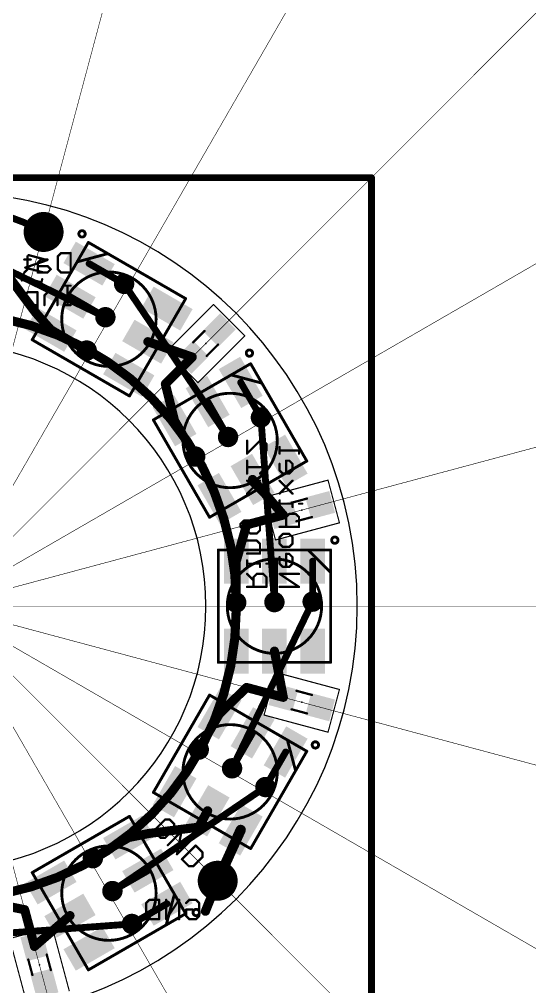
# Model space of a CAD drawing. Extents: x -51 to 51, y -51 to 51.
# Drawn here: x 3.38 to 26.09, y -16.92 to 26.09 of the extents above; entities that cross this region are included whole.
import ezdxf

# ---------------------------------------------------------------- set-up
doc = ezdxf.new("R2010")
doc.units = 0
for name, color, linetype in [('1', 14, 'CONTINUOUS'), ('16', 174, 'CONTINUOUS'), ('17', 94, 'CONTINUOUS'), ('18', 94, 'CONTINUOUS'), ('20', 178, 'CONTINUOUS'), ('21', 251, 'CONTINUOUS'), ('22', 251, 'CONTINUOUS'), ('23', 178, 'CONTINUOUS'), ('39', 14, 'CONTINUOUS'), ('49', 251, 'CONTINUOUS'), ('51', 251, 'CONTINUOUS')]:
    doc.layers.add(name, color=color, linetype=linetype)

# ---------------------------------------------------------------- blocks, each defined once
blk = doc.blocks.new('RECT')
blk.add_solid([(-0.5, -0.5), (0.5, -0.5), (-0.5, 0.5), (0.5, 0.5)])
blk = doc.blocks.new('ROUNDP')
at = {"const_width": 0.5}
blk.add_lwpolyline([(0, -0.25, 1), (0, 0.25, 1), (0, -0.25)], format="xyb", dxfattribs=at)
blk = doc.blocks.new('ROUNDV')
at = {"const_width": 0.5}
blk.add_lwpolyline([(0, -0.25, 1), (0, 0.25, 1), (0, -0.25)], format="xyb", dxfattribs=at)

msp = doc.modelspace()

# ---------------------------------------------------------------- linework, layer by layer
at = {"layer": '1'}
for points, const_width in [([(-19.05, 19.05), (19.05, 19.05)], 0.2667), ([(19.05, 19.05), (19.05, -19.05)], 0.2667), ([(2.7363, 14.8765), (4.0846, 13.0736)], 0.4064), ([(6.4839, 15.2304), (8.0416, 14.3299)], 0.3048), ([(5.6339, 13.7582), (7.2095, 12.8473)], 0.3048), ([(4.0846, 13.0736), (4.7839, 12.2859)], 0.4064), ([(4.7839, 12.2859), (6.3777, 11.3647)], 0.4064), ([(9.0981, 11.7582), (11.0733, 11.0733)], 0.4064), ([(9.8783, 9.8783), (11.0733, 11.0733)], 0.4064), ([(9.8783, 9.8783), (10.2859, 8.2481)], 0.4064), ([(13.2304, 9.9481), (14.129, 8.3894)], 0.3048), ([(11.7582, 9.0981), (12.6672, 7.5212)], 0.3048), ([(10.2859, 8.2481), (11.2057, 6.6533)], 0.4064), ([(13.7582, 5.6339), (15.1264, 4.053)], 0.4064), ([(13.494, 3.6157), (14.2301, 3.813)], 0.4064), ([(14.2301, 3.813), (15.1264, 4.053)], 0.4064), ([(13.494, 3.6157), (13.032, 2)], 0.4064), ([(13.032, 2), (13.031, 0.1593)], 0.4064), ([(14.732, 2), (14.731, 0.1801)], 0.3048), ([(16.432, 2), (16.4308, 0.2007)], 0.3048), ([(14.732, -2), (15.1264, -4.053)], 0.4064), ([(13.494, -3.6157), (12.2859, -4.7839)], 0.4064), ([(13.494, -3.6157), (14.2301, -3.813)], 0.4064), ([(14.2301, -3.813), (15.1264, -4.053)], 0.4064), ([(12.2859, -4.7839), (11.3647, -6.3777)], 0.4064), ([(13.7582, -5.6339), (12.8473, -7.2095)], 0.3048), ([(15.2304, -6.4839), (14.3299, -8.0416)], 0.3048), ([(11.7582, -9.0981), (11.3584, -9.8258)], 0.4064), ([(11.3584, -9.8258), (9.1384, -10.1061)], 0.4064), ([(12.2071, -12.2077), (13.2304, -9.9481)], 0.4572), ([(8.2481, -10.2859), (6.6533, -11.2057)], 0.4064), ([(9.1384, -10.1061), (8.2481, -10.2859)], 0.4064), ([(9.0981, -11.7582), (7.5212, -12.6672)], 0.3048), ([(12.2071, -12.2077), (11.6607, -13.5636)], 0.4064), ([(3.6157, -13.494), (1.2698, -13.0316)], 0.4064), ([(3.6157, -13.494), (3.813, -14.2301)], 0.4064), ([(9.9481, -13.2304), (8.3894, -14.129)], 0.3048), ([(5.6339, -13.7582), (4.053, -15.1264)], 0.4064), ([(4.053, -15.1264), (3.813, -14.2301)], 0.4064)]:
    msp.add_lwpolyline(points, dxfattribs=dict(at, const_width=const_width))
for points, const_width in [([(19.1167, 19.05, 1), (18.9833, 19.05)], 0.1333), ([(19.05, 18.9833, 1), (19.05, 19.1167)], 0.1333), ([(6.5221, 15.2964, 1), (6.4458, 15.1644)], 0.1524), ([(8.0035, 14.2639, 1), (8.0798, 14.3959)], 0.1524), ([(5.6721, 13.8241, 1), (5.5958, 13.6922)], 0.1524), ([(4.1606, 13.1411, 1), (4.0086, 13.0062)], 0.2032), ([(4.0032, 13.0128, 1), (4.166, 13.1345)], 0.2032), ([(7.1714, 12.7813, 1), (7.2477, 12.9133)], 0.1524), ([(4.8348, 12.3739, 1), (4.7331, 12.198)], 0.2032), ([(4.708, 12.2185, 1), (4.8599, 12.3534)], 0.2032), ([(9.1313, 11.8542, 1), (9.0648, 11.6622)], 0.2032), ([(6.3268, 11.2768, 1), (6.4285, 11.4527)], 0.2032), ([(11.1451, 11.0015, 1), (11.0015, 11.1451)], 0.2032), ([(11.04, 10.9773, 1), (11.1066, 11.1693)], 0.2032), ([(9.9769, 9.903, 1), (9.7797, 9.8537)], 0.2032), ([(9.8065, 9.9502, 1), (9.9502, 9.8065)], 0.2032), ([(13.2964, 9.9861, 1), (13.1644, 9.91)], 0.1524), ([(11.8242, 9.1361, 1), (11.6922, 9.06)], 0.1524), ([(10.3739, 8.2988, 1), (10.1979, 8.1973)], 0.2032), ([(10.1874, 8.2234, 1), (10.3845, 8.2727)], 0.2032), ([(14.063, 8.3513, 1), (14.195, 8.4274)], 0.1524), ([(12.6012, 7.4831, 1), (12.7332, 7.5593)], 0.1524), ([(11.1177, 6.6025, 1), (11.2937, 6.704)], 0.2032), ([(13.835, 5.7004, 1), (13.6813, 5.5675)], 0.2032), ([(14.2038, 3.9112, 1), (14.2564, 3.7149)], 0.2032), ([(14.2564, 3.7149, 1), (14.2038, 3.9112)], 0.2032), ([(15.0495, 3.9866, 1), (15.2032, 4.1195)], 0.2032), ([(15.1526, 3.9549, 1), (15.1001, 4.1512)], 0.2032), ([(13.4677, 3.7138, 1), (13.5203, 3.5176)], 0.2032), ([(13.5917, 3.5878, 1), (13.3963, 3.6436)], 0.2032), ([(13.1336, 1.9999, 1), (12.9304, 2.0001)], 0.2032), ([(14.8082, 2, 1), (14.6558, 2)], 0.1524), ([(16.5082, 1.9999, 1), (16.3558, 2.0001)], 0.1524), ([(12.9343, 2.0279, 1), (13.1297, 1.9721)], 0.2032), ([(12.9294, 0.1593, 1), (13.1326, 0.1592)], 0.2032), ([(14.6548, 0.1801, 1), (14.8072, 0.18)], 0.1524), ([(16.3546, 0.2007, 1), (16.507, 0.2006)], 0.1524), ([(14.8318, -1.9808, 1), (14.6322, -2.0192)], 0.2032), ([(13.5203, -3.5176, 1), (13.4677, -3.7138)], 0.2032), ([(13.5646, -3.6887, 1), (13.4234, -3.5427)], 0.2032), ([(14.2564, -3.7149, 1), (14.2038, -3.9112)], 0.2032), ([(14.2038, -3.9112, 1), (14.2564, -3.7149)], 0.2032), ([(15.1001, -4.1512, 1), (15.1526, -3.9549)], 0.2032), ([(15.0266, -4.0722, 1), (15.2261, -4.0339)], 0.2032), ([(12.2153, -4.7109, 1), (12.3566, -4.857)], 0.2032), ([(12.3739, -4.8348, 1), (12.198, -4.7331)], 0.2032), ([(13.8241, -5.6721, 1), (13.6922, -5.5958)], 0.1524), ([(11.2768, -6.3268, 1), (11.4527, -6.4285)], 0.2032), ([(15.2964, -6.5221, 1), (15.1644, -6.4458)], 0.1524), ([(12.7813, -7.1714, 1), (12.9133, -7.2477)], 0.1524), ([(14.2639, -8.0035, 1), (14.3959, -8.0798)], 0.1524), ([(11.8472, -9.147, 1), (11.6691, -9.0491)], 0.2032), ([(11.2693, -9.7769, 1), (11.4474, -9.8747)], 0.2032), ([(11.3711, -9.9266, 1), (11.3456, -9.725)], 0.2032), ([(13.3345, -9.9952, 1), (13.1263, -9.9009)], 0.2286), ([(8.2279, -10.1863, 1), (8.2682, -10.3855)], 0.2032), ([(8.2988, -10.3739, 1), (8.1973, -10.1979)], 0.2032), ([(9.1257, -10.0053, 1), (9.1511, -10.2069)], 0.2032), ([(9.1585, -10.2057, 1), (9.1183, -10.0065)], 0.2032), ([(6.6025, -11.1177, 1), (6.704, -11.2937)], 0.2032), ([(9.1361, -11.8242, 1), (9.06, -11.6922)], 0.1524), ([(12.3014, -12.2456, 1), (12.1129, -12.1697)], 0.2032), ([(12.103, -12.1605, 1), (12.3113, -12.2548)], 0.2286), ([(7.4831, -12.6012, 1), (7.5593, -12.7332)], 0.1524), ([(3.7138, -13.4677, 1), (3.5176, -13.5203)], 0.2032), ([(3.596, -13.5937, 1), (3.6353, -13.3943)], 0.2032), ([(9.9861, -13.2964, 1), (9.91, -13.1644)], 0.1524), ([(5.7004, -13.835, 1), (5.5675, -13.6813)], 0.2032), ([(11.5665, -13.5256, 1), (11.755, -13.6016)], 0.2032), ([(3.9112, -14.2038, 1), (3.7149, -14.2564)], 0.2032), ([(3.7149, -14.2564, 1), (3.9112, -14.2038)], 0.2032), ([(8.3513, -14.063, 1), (8.4274, -14.195)], 0.1524), ([(3.9866, -15.0495, 1), (4.1195, -15.2032)], 0.2032), ([(3.9549, -15.1526, 1), (4.1512, -15.1001)], 0.2032)]:
    msp.add_lwpolyline(points, format="xyb", dxfattribs=dict(at, const_width=const_width))
at = {"layer": '16'}
for points, const_width in [([(-19.05, 19.05), (19.05, 19.05)], 0.3048), ([(19.05, 19.05), (19.05, -19.05)], 0.3048), ([(-0.2007, 16.4308), (7.2095, 12.8473)], 0.3048), ([(8.0416, 14.3299), (12.6672, 7.5212)], 0.3048), ([(14.129, 8.3894), (14.731, 0.1801)], 0.3048), ([(16.4308, 0.2007), (12.8473, -7.2095)], 0.3048), ([(13.031, 0.1593), (13.031, -0.161)], 0.4064), ([(14.3299, -8.0416), (7.5212, -12.6672)], 0.3048), ([(8.3894, -14.129), (0.1801, -14.731)], 0.3048)]:
    msp.add_lwpolyline(points, dxfattribs=dict(at, const_width=const_width))
for points, const_width in [([(19.1262, 19.05, 1), (18.9738, 19.05)], 0.1524), ([(19.05, 18.9738, 1), (19.05, 19.1262)], 0.1524), ([(4.4593, 16.6372, 0.1132), (-0.2828, 17.9448)], 0.3048), ([(4.4231, 16.5701, 1), (4.4954, 16.7042)], 0.1524), ([(8.1047, 14.3727, 1), (7.9786, 14.2871)], 0.1524), ([(13.031, 0.1593, 0.4142), (0.1593, 13.031)], 0.4064), ([(7.1764, 12.7787, 1), (7.2427, 12.9159)], 0.1524), ([(14.205, 8.3949, 1), (14.053, 8.3838)], 0.1524), ([(12.6042, 7.4784, 1), (12.7303, 7.564)], 0.1524), ([(0.1604, -13.0316, 0.4142), (13.031, -0.161)], 0.4064), ([(13.1326, 0.1593, 1), (12.9294, 0.1593)], 0.2032), ([(12.9294, 0.1593, 1), (13.1326, 0.1593)], 0.2032), ([(13.1326, -0.161, 1), (12.9294, -0.161)], 0.2032), ([(14.655, 0.1745, 1), (14.807, 0.1857)], 0.1524), ([(16.4994, 0.1675, 1), (16.3622, 0.2338)], 0.1524), ([(12.9294, -0.161, 1), (13.1326, -0.161)], 0.2032), ([(12.7787, -7.1764, 1), (12.9159, -7.2427)], 0.1524), ([(14.3727, -8.1047, 1), (14.2871, -7.9786)], 0.1524), ([(7.4784, -12.6042, 1), (7.564, -12.7303)], 0.1524), ([(8.3949, -14.205, 1), (8.3838, -14.053)], 0.1524)]:
    msp.add_lwpolyline(points, format="xyb", dxfattribs=dict(at, const_width=const_width))
at = {"layer": '20'}
for points in [[(18.415, 0, 0.4142), (0, 18.415)], [(0, -11.684, 1), (0, 11.684, 1), (0, -11.684)], [(0, -18.415, 0.4142), (18.415, 0)]]:
    msp.add_lwpolyline(points, format="xyb", dxfattribs=at)
msp.add_lwpolyline([(18.415, 0, 1), (18.415, 0)], format="xyb", close=True, dxfattribs=at)
msp.add_lwpolyline([(18.415, 0, 1), (18.415, 0)], format="xyb", close=True, dxfattribs=at)
at = {"layer": '21'}
for points, const_width in [([(6.1691, 16.4116, 1), (6.1691, 16.6944, 1), (6.1691, 16.4116)], 0.127), ([(6.4668, 16.2007, 1), (6.4351, 16.1457)], 0.0635), ([(6.4784, 16.1574, 1), (6.4234, 16.1891)], 0.0635), ([(3.7972, 15.6338, 1), (3.784, 15.5847)], 0.0508), ([(7.3328, 15.7007, 1), (7.3011, 15.6457)], 0.0635), ([(7.3011, 15.6457, 1), (7.3328, 15.7007)], 0.0635), ([(7.3252, 15.6426, 1), (7.3087, 15.7039)], 0.0635), ([(3.648, 15.0772, 1), (3.6349, 15.0281)], 0.0508), ([(3.6333, 15.0767, 1), (3.6496, 15.0286)], 0.0508), ([(4.6336, 15.3615, 1), (4.6174, 15.4096)], 0.0508), ([(4.6189, 15.361, 1), (4.6321, 15.4101)], 0.0508), ([(5.9427, 15.3379, 1), (5.9592, 15.2765)], 0.0635), ([(5.9234, 15.3231, 1), (5.9784, 15.2913)], 0.0635), ([(5.9784, 15.2913, 1), (5.9234, 15.3231)], 0.0635), ([(3.532, 14.644, 1), (3.5188, 14.595)], 0.0508), ([(3.5872, 14.7521, 1), (3.5382, 14.7652)], 0.0508), ([(4.4698, 14.8044, 1), (4.4829, 14.8535)], 0.0508), ([(7.366, 10.6582, 1), (7.366, 14.8582, 1), (7.366, 10.6582)], 0.127), ([(3.4636, 14.4869, 1), (3.5127, 14.4738)], 0.0508), ([(4.2985, 14.2632, 1), (4.3476, 14.2501)], 0.0508), ([(4.3537, 14.3712, 1), (4.3669, 14.4203)], 0.0508), ([(4.4221, 14.5284, 1), (4.373, 14.5415)], 0.0508), ([(10.8086, 13.6574, 1), (10.7536, 13.6891)], 0.0635), ([(10.7652, 13.6457, 1), (10.7969, 13.7007)], 0.0635), ([(3.9234, 11.859, 1), (3.9784, 11.8272)], 0.0635), ([(3.9668, 11.8706, 1), (3.9351, 11.8156)], 0.0635), ([(13.619, 11.1095, 1), (13.619, 11.3923, 1), (13.619, 11.1095)], 0.127), ([(13.7007, 10.7969, 1), (13.6457, 10.7652)], 0.0635), ([(13.6891, 10.7536, 1), (13.6574, 10.8086)], 0.0635), ([(12.8154, 10.3117, 1), (12.799, 10.2504)], 0.0635), ([(12.7913, 10.3086, 1), (12.8231, 10.2536)], 0.0635), ([(12.8231, 10.2536, 1), (12.7913, 10.3086)], 0.0635), ([(14.2007, 9.9309, 1), (14.1457, 9.8992)], 0.0635), ([(14.1457, 9.8992, 1), (14.2007, 9.9309)], 0.0635), ([(14.165, 9.8844, 1), (14.1814, 9.9457)], 0.0635), ([(12.7582, 5.266, 1), (12.7582, 9.466, 1), (12.7582, 5.266)], 0.127), ([(8.2536, 9.359, 1), (8.3086, 9.3272)], 0.0635), ([(8.2652, 9.3156, 1), (8.2969, 9.3706)], 0.0635), ([(9.3706, 8.2969, 1), (9.3156, 8.2652)], 0.0635), ([(9.3272, 8.3086, 1), (9.359, 8.2536)], 0.0635), ([(16.1457, 6.4351, 1), (16.2007, 6.4668)], 0.0635), ([(16.1891, 6.4234, 1), (16.1574, 6.4784)], 0.0635), ([(11.8272, 3.9784, 1), (11.859, 3.9234)], 0.0635), ([(11.8156, 3.9351, 1), (11.8706, 3.9668)], 0.0635), ([(17.42, 2.7926, 1), (17.42, 3.0754, 1), (17.42, 2.7926)], 0.127), ([(12.232, 2.5318, 1), (12.232, 2.4682)], 0.0635), ([(12.2638, 2.5, 1), (12.2003, 2.5)], 0.0635), ([(14.732, -2.1, 1), (14.732, 2.1, 1), (14.732, -2.1)], 0.127), ([(16.232, 2.5318, 1), (16.232, 2.4682)], 0.0635), ([(16.2545, 2.5225, 1), (16.2095, 2.4775)], 0.0635), ([(16.232, 2.4682, 1), (16.232, 2.5318)], 0.0635), ([(17.2637, 2.5, 1), (17.2003, 2.5)], 0.0635), ([(17.232, 2.4682, 1), (17.232, 2.5318)], 0.0635), ([(17.2637, 1.5, 1), (17.2003, 1.5)], 0.0635), ([(17.2003, 1.5, 1), (17.2637, 1.5)], 0.0635), ([(17.2095, 1.4775, 1), (17.2545, 1.5225)], 0.0635), ([(12.232, -2.4682, 1), (12.232, -2.5318)], 0.0635), ([(12.2003, -2.5, 1), (12.2638, -2.5)], 0.0635), ([(17.2003, -2.5, 1), (17.2637, -2.5)], 0.0635), ([(17.232, -2.5318, 1), (17.232, -2.4682)], 0.0635), ([(11.859, -3.9234, 1), (11.8272, -3.9784)], 0.0635), ([(11.8706, -3.9668, 1), (11.8156, -3.9351)], 0.0635), ([(12.7582, -9.466, 1), (12.7582, -5.266, 1), (12.7582, -9.466)], 0.127), ([(15.3231, -5.9234, 1), (15.2913, -5.9784)], 0.0635), ([(15.3379, -5.9427, 1), (15.2765, -5.9592)], 0.0635), ([(15.2913, -5.9784, 1), (15.3231, -5.9234)], 0.0635), ([(16.553, -6.3105, 1), (16.553, -6.0277, 1), (16.553, -6.3105)], 0.127), ([(16.2007, -6.4668, 1), (16.1457, -6.4351)], 0.0635), ([(16.1574, -6.4784, 1), (16.1891, -6.4234)], 0.0635), ([(15.6457, -7.3011, 1), (15.7007, -7.3328)], 0.0635), ([(15.6426, -7.3252, 1), (15.7039, -7.3087)], 0.0635), ([(15.7007, -7.3328, 1), (15.6457, -7.3011)], 0.0635), ([(9.359, -8.2536, 1), (9.3272, -8.3086)], 0.0635), ([(9.3156, -8.2652, 1), (9.3706, -8.2969)], 0.0635), ([(8.3086, -9.3272, 1), (8.2536, -9.359)], 0.0635), ([(8.2969, -9.3706, 1), (8.2652, -9.3156)], 0.0635), ([(9.8668, -9.4625, 1), (9.8668, -9.5133)], 0.0508), ([(9.8847, -9.5059, 1), (9.8488, -9.4699)], 0.0508), ([(10.0885, -9.4699, 1), (10.0525, -9.5059)], 0.0508), ([(10.0705, -9.5133, 1), (10.0705, -9.4625)], 0.0508), ([(9.4847, -9.8953, 1), (9.4339, -9.8953)], 0.0508), ([(9.4414, -9.8774, 1), (9.4773, -9.9133)], 0.0508), ([(9.8847, -9.8774, 1), (9.8488, -9.9133)], 0.0508), ([(10.2996, -9.6916, 1), (10.2488, -9.6916)], 0.0508), ([(10.2488, -9.8953, 1), (10.2996, -9.8953)], 0.0508), ([(10.2563, -9.7096, 1), (10.2922, -9.6737)], 0.0508), ([(9.4339, -10.0991, 1), (9.4847, -10.0991)], 0.0508), ([(9.4773, -10.0811, 1), (9.4414, -10.117)], 0.0508), ([(9.663, -10.2774, 1), (9.663, -10.3282)], 0.0508), ([(9.6451, -10.3208, 1), (9.681, -10.2848)], 0.0508), ([(9.8488, -10.2848, 1), (9.8847, -10.3208)], 0.0508), ([(9.8668, -10.3282, 1), (9.8668, -10.2774)], 0.0508), ([(10.0885, -10.117, 1), (10.0525, -10.0811)], 0.0508), ([(10.0525, -10.117, 1), (10.0885, -10.0811)], 0.0508), ([(10.622, -10.0194, 1), (10.5722, -10.0095)], 0.0508), ([(10.615, -10.0324, 1), (10.5791, -9.9965)], 0.0508), ([(7.366, -14.8582, 1), (7.366, -10.6582, 1), (7.366, -14.8582)], 0.127), ([(9.9679, -10.6077, 1), (10.0038, -10.6436)], 0.0508), ([(11.0225, -10.4399, 1), (10.9866, -10.404)], 0.0508), ([(11.2435, -10.6249, 1), (11.2075, -10.6609)], 0.0508), ([(11.2435, -10.6609, 1), (11.2075, -10.6249)], 0.0508), ([(13.6457, -10.7652, 1), (13.7007, -10.7969)], 0.0635), ([(13.6574, -10.8086, 1), (13.6891, -10.7536)], 0.0635), ([(10.3754, -11.0151, 1), (10.4113, -11.0511)], 0.0508), ([(10.3684, -11.0281, 1), (10.4182, -11.0381)], 0.0508), ([(11.5565, -10.9485, 1), (11.5057, -10.9485)], 0.0508), ([(11.5057, -11.1522, 1), (11.5565, -11.1522)], 0.0508), ([(11.5131, -10.9664, 1), (11.549, -10.9305)], 0.0508), ([(11.549, -11.1702, 1), (11.5131, -11.1343)], 0.0508), ([(10.6323, -11.2361, 1), (10.5964, -11.272)], 0.0508), ([(10.5964, -11.2361, 1), (10.6323, -11.272)], 0.0508), ([(10.9199, -11.5343, 1), (10.9199, -11.5851)], 0.0508), ([(10.9019, -11.5776, 1), (10.9379, -11.5417)], 0.0508), ([(11.1057, -11.5417, 1), (11.1416, -11.5776)], 0.0508), ([(11.1236, -11.5851, 1), (11.1236, -11.5343)], 0.0508), ([(3.9784, -11.8272, 1), (3.9234, -11.859)], 0.0635), ([(3.9351, -11.8156, 1), (3.9668, -11.8706)], 0.0635), ([(10.3086, -12.7913, 1), (10.2536, -12.8231)], 0.0635), ([(10.3117, -12.8154, 1), (10.2504, -12.799)], 0.0635), ([(10.2536, -12.8231, 1), (10.3086, -12.7913)], 0.0635), ([(10.7536, -13.6891, 1), (10.8086, -13.6574)], 0.0635), ([(10.7969, -13.7007, 1), (10.7652, -13.6457)], 0.0635), ([(11.2509, -13.7604, 1), (11.2509, -13.4776, 1), (11.2509, -13.7604)], 0.127), ([(9.8992, -14.1457, 1), (9.9309, -14.2007)], 0.0635), ([(9.8844, -14.165, 1), (9.9457, -14.1814)], 0.0635), ([(9.9309, -14.2007, 1), (9.8992, -14.1457)], 0.0635), ([(6.4351, -16.1457, 1), (6.4668, -16.2007)], 0.0635), ([(6.4234, -16.1891, 1), (6.4784, -16.1574)], 0.0635)]:
    msp.add_lwpolyline(points, format="xyb", dxfattribs=dict(at, const_width=const_width))
for points, const_width in [([(5.9509, 15.3072), (6.4509, 16.1732)], 0.127), ([(6.4509, 16.1732), (7.317, 15.6732)], 0.127), ([(4.6255, 15.3855), (3.7906, 15.6092)], 0.1016), ([(7.317, 15.6732), (5.9509, 15.3072)], 0.127), ([(7.317, 15.6732), (10.7811, 13.6732)], 0.127), ([(3.6415, 15.0526), (4.6255, 15.3855)], 0.1016), ([(4.4764, 14.8289), (3.6415, 15.0526)], 0.1016), ([(3.9509, 11.8431), (5.9509, 15.3072)], 0.127), ([(3.4881, 14.4803), (3.5627, 14.7586)], 0.1016), ([(4.3603, 14.3958), (3.5254, 14.6195)], 0.1016), ([(4.323, 14.2566), (4.3976, 14.5349)], 0.1016), ([(10.7811, 13.6732), (8.2811, 9.3431)], 0.127), ([(8.2811, 9.3431), (3.9509, 11.8431)], 0.127), ([(12.8072, 10.2811), (13.6732, 10.7811)], 0.127), ([(13.6732, 10.7811), (14.1732, 9.915)], 0.127), ([(9.3431, 8.2811), (12.8072, 10.2811)], 0.127), ([(14.1732, 9.915), (12.8072, 10.2811)], 0.127), ([(14.1732, 9.915), (16.1732, 6.4509)], 0.127), ([(11.8431, 3.9509), (9.3431, 8.2811)], 0.127), ([(16.1732, 6.4509), (11.8431, 3.9509)], 0.127), ([(12.232, -2.5), (12.232, 2.5)], 0.127), ([(12.232, 2.5), (16.232, 2.5)], 0.127), ([(16.232, 2.5), (17.232, 2.5)], 0.127), ([(17.232, 1.5), (16.232, 2.5)], 0.127), ([(17.232, 2.5), (17.232, 1.5)], 0.127), ([(17.232, 1.5), (17.232, -2.5)], 0.127), ([(17.232, -2.5), (12.232, -2.5)], 0.127), ([(9.3431, -8.2811), (11.8431, -3.9509)], 0.127), ([(11.8431, -3.9509), (15.3072, -5.9509)], 0.127), ([(15.3072, -5.9509), (16.1732, -6.4509)], 0.127), ([(15.6732, -7.317), (15.3072, -5.9509)], 0.127), ([(16.1732, -6.4509), (15.6732, -7.317)], 0.127), ([(15.6732, -7.317), (13.6732, -10.7811)], 0.127), ([(13.6732, -10.7811), (9.3431, -8.2811)], 0.127), ([(3.9509, -11.8431), (8.2811, -9.3431)], 0.127), ([(8.2811, -9.3431), (10.2811, -12.8072)], 0.127), ([(9.8668, -9.4879), (9.4593, -9.8953)], 0.1016), ([(10.0705, -9.4879), (9.8668, -9.4879)], 0.1016), ([(10.2742, -9.6916), (10.0705, -9.4879)], 0.1016), ([(9.4593, -9.8953), (9.4593, -10.0991)], 0.1016), ([(10.0705, -10.0991), (9.8668, -9.8953)], 0.1016), ([(10.2742, -9.8953), (10.2742, -9.6916)], 0.1016), ([(9.4593, -10.0991), (9.663, -10.3028)], 0.1016), ([(9.663, -10.3028), (9.8668, -10.3028)], 0.1016), ([(9.8668, -10.3028), (10.0705, -10.0991)], 0.1016), ([(9.9859, -10.6256), (10.5971, -10.0145)], 0.1016), ([(10.5971, -10.0145), (10.3933, -11.0331)], 0.1016), ([(10.3933, -11.0331), (11.0045, -10.4219)], 0.1016), ([(11.2255, -10.6429), (10.6143, -11.2541)], 0.1016), ([(11.5311, -10.9485), (11.2255, -10.6429)], 0.1016), ([(11.1236, -11.5597), (11.5311, -11.1522)], 0.1016), ([(11.5311, -11.1522), (11.5311, -10.9485)], 0.1016), ([(10.6143, -11.2541), (10.9199, -11.5597)], 0.1016), ([(10.9199, -11.5597), (11.1236, -11.5597)], 0.1016), ([(6.4509, -16.1732), (3.9509, -11.8431)], 0.127), ([(9.915, -14.1732), (10.2811, -12.8072)], 0.127), ([(10.2811, -12.8072), (10.7811, -13.6732)], 0.127), ([(10.7811, -13.6732), (9.915, -14.1732)], 0.127), ([(9.915, -14.1732), (6.4509, -16.1732)], 0.127)]:
    msp.add_lwpolyline(points, dxfattribs=dict(at, const_width=const_width))
at = {"layer": '22', "const_width": 0.1016}
for points in [[(3.7427, 15.5539), (3.7427, 14.9777)], [(5.088, 15.5539), (5.232, 15.6979)], [(5.088, 14.9777), (5.088, 15.5539)], [(5.232, 15.6979), (5.6642, 15.6979)], [(5.6642, 15.6979), (5.6642, 14.8336)], [(3.8867, 15.4098), (3.5986, 15.4098)], [(4.3433, 15.4098), (4.1992, 15.2658)], [(4.1992, 15.2658), (4.1992, 14.8336)], [(4.6314, 15.1217), (4.1992, 15.1217)], [(4.6314, 15.4098), (4.3433, 15.4098)], [(4.7755, 14.9777), (4.6314, 15.1217)], [(3.7427, 14.9777), (3.5986, 14.8336)], [(4.1992, 14.8336), (4.6314, 14.8336)], [(4.6314, 14.8336), (4.7755, 14.9777)], [(5.232, 14.8336), (5.088, 14.9777)], [(5.6642, 14.8336), (5.232, 14.8336)], [(5.6642, 14.2501), (5.3761, 14.2501)], [(5.5201, 13.3858), (5.5201, 14.2501)], [(3.7508, 13.962), (3.6067, 13.818)], [(3.6067, 13.818), (3.6067, 13.5299)], [(4.183, 13.962), (3.7508, 13.962)], [(4.183, 13.0977), (4.183, 13.962)], [(4.6395, 13.962), (4.4955, 13.818)], [(4.4955, 13.818), (4.4955, 13.3858)], [(5.0717, 13.962), (4.6395, 13.962)], [(5.0717, 13.3858), (5.0717, 13.962)], [(3.6067, 13.5299), (3.7508, 13.3858)], [(3.7508, 13.3858), (4.183, 13.3858)], [(5.6642, 13.3858), (5.3761, 13.3858)], [(13.5128, 7.3583), (13.5128, 6.782)], [(13.5128, 6.782), (14.089, 7.3583)], [(14.089, 7.3583), (14.2331, 7.3583)], [(14.2331, 7.3583), (14.3771, 7.2142)], [(14.3771, 6.9261), (14.2331, 6.782)], [(14.3771, 7.2142), (14.3771, 6.9261)], [(14.9606, 6.782), (14.9606, 7.0701)], [(15.8249, 6.9261), (14.9606, 6.9261)], [(15.8249, 6.782), (15.8249, 6.9261)], [(13.5128, 5.8933), (13.5128, 6.4695)], [(15.3928, 6.4695), (15.2487, 6.4695)], [(15.2487, 6.4695), (15.2487, 5.8933)], [(15.5368, 6.3255), (15.3928, 6.4695)], [(14.3771, 6.1814), (13.5128, 6.1814)], [(14.089, 5.8933), (14.3771, 6.1814)], [(14.9606, 6.3255), (14.9606, 6.0374)], [(14.9606, 6.0374), (15.1047, 5.8933)], [(15.3928, 5.8933), (15.5368, 6.0374)], [(15.5368, 6.0374), (15.5368, 6.3255)], [(14.089, 5.0046), (13.5128, 5.5808)], [(13.5128, 5.0046), (14.089, 5.5808)], [(15.5368, 5.0046), (14.9606, 5.5808)], [(14.9606, 5.0046), (15.5368, 5.5808)], [(15.1047, 5.8933), (15.3928, 5.8933)], [(14.9606, 4.4121), (14.9606, 4.7002)], [(15.5368, 4.5561), (14.9606, 4.5561)], [(15.5368, 4.4121), (15.5368, 4.5561)], [(15.969, 4.5561), (15.8249, 4.5561)], [(15.3928, 4.0995), (15.2487, 3.9555)], [(15.2487, 3.9555), (15.2487, 3.5233)], [(15.6809, 4.0995), (15.3928, 4.0995)], [(15.8249, 3.9555), (15.6809, 4.0995)], [(15.8249, 3.5233), (15.8249, 3.9555)], [(13.2247, 3.6592), (13.3687, 3.8033)], [(13.2247, 3.5152), (13.2247, 3.6592)], [(13.3687, 3.8033), (14.089, 3.8033)], [(13.5128, 3.3711), (13.5128, 3.8033)], [(14.089, 3.8033), (14.089, 3.3711)], [(14.9606, 3.5233), (15.8249, 3.5233)], [(13.6569, 3.2271), (13.5128, 3.3711)], [(13.945, 3.2271), (13.6569, 3.2271)], [(14.089, 3.3711), (13.945, 3.2271)], [(14.9606, 3.0668), (15.1047, 3.2108)], [(14.9606, 2.7786), (14.9606, 3.0668)], [(15.1047, 3.2108), (15.3928, 3.2108)], [(15.3928, 3.2108), (15.5368, 3.0668)], [(15.5368, 3.0668), (15.5368, 2.7786)], [(13.945, 2.9146), (13.5128, 2.9146)], [(14.089, 2.7705), (13.945, 2.9146)], [(14.089, 2.3383), (14.089, 2.7705)], [(15.1047, 2.6346), (14.9606, 2.7786)], [(15.3928, 2.6346), (15.1047, 2.6346)], [(15.5368, 2.7786), (15.3928, 2.6346)], [(13.5128, 2.3383), (14.089, 2.3383)], [(14.9606, 2.178), (14.9606, 1.8899)], [(15.3928, 2.3221), (15.2487, 2.3221)], [(15.2487, 2.3221), (15.2487, 1.7458)], [(15.5368, 2.178), (15.3928, 2.3221)], [(15.5368, 1.8899), (15.5368, 2.178)], [(13.5128, 1.7458), (13.5128, 2.034)], [(14.089, 1.8899), (13.5128, 1.8899)], [(14.089, 1.7458), (14.089, 1.8899)], [(14.5212, 1.8899), (14.3771, 1.8899)], [(14.9606, 1.8899), (15.1047, 1.7458)], [(15.1047, 1.7458), (15.3928, 1.7458)], [(15.3928, 1.7458), (15.5368, 1.8899)], [(13.8009, 1.1452), (13.5128, 1.4333)], [(13.945, 1.4333), (13.8009, 1.2893)], [(13.8009, 1.2893), (13.8009, 0.8571)], [(14.2331, 1.4333), (13.945, 1.4333)], [(14.3771, 1.2893), (14.2331, 1.4333)], [(14.3771, 0.8571), (14.3771, 1.2893)], [(15.8249, 0.8571), (14.9606, 1.4333)], [(14.9606, 1.4333), (15.8249, 1.4333)], [(13.5128, 0.8571), (14.3771, 0.8571)], [(14.9606, 0.8571), (15.8249, 0.8571)], [(9.0255, -13.1989), (9.1696, -13.0549)], [(9.0255, -13.7751), (9.0255, -13.1989)], [(9.1696, -13.0549), (9.6017, -13.0549)], [(9.6017, -13.0549), (9.6017, -13.9192)], [(10.4905, -13.0549), (9.9142, -13.9192)], [(9.9142, -13.9192), (9.9142, -13.0549)], [(10.4905, -13.9192), (10.4905, -13.0549)], [(10.803, -13.1989), (10.947, -13.0549)], [(10.947, -13.0549), (11.2351, -13.0549)], [(11.2351, -13.0549), (11.3792, -13.1989)], [(11.3792, -13.1989), (11.3792, -13.7751)], [(9.1696, -13.9192), (9.0255, -13.7751)], [(10.803, -13.7751), (10.803, -13.487)], [(10.803, -13.487), (11.0911, -13.487)], [(10.947, -13.9192), (10.803, -13.7751)], [(11.3792, -13.7751), (11.2351, -13.9192)], [(9.6017, -13.9192), (9.1696, -13.9192)], [(11.2351, -13.9192), (10.947, -13.9192)]]:
    msp.add_lwpolyline(points, dxfattribs=at)
at = {"layer": '22', "const_width": 0.0508}
for points in [[(3.7681, 15.5539, 1), (3.7173, 15.5539)], [(5.1134, 15.5539, 1), (5.0626, 15.5539)], [(5.07, 15.5718, 1), (5.1059, 15.5359)], [(5.232, 15.7233, 1), (5.232, 15.6725)], [(5.25, 15.68, 1), (5.2141, 15.7159)], [(5.6896, 15.6979, 1), (5.6388, 15.6979)], [(5.6642, 15.6725, 1), (5.6642, 15.7233)], [(3.5986, 15.4352, 1), (3.5986, 15.3844)], [(3.8867, 15.3844, 1), (3.8867, 15.4352)], [(4.2246, 15.2658, 1), (4.1738, 15.2658)], [(4.1992, 15.1471, 1), (4.1992, 15.0963)], [(4.1813, 15.2837, 1), (4.2172, 15.2478)], [(4.3433, 15.4352, 1), (4.3433, 15.3844)], [(4.3613, 15.3919, 1), (4.3253, 15.4278)], [(4.6494, 15.1397, 1), (4.6134, 15.1038)], [(4.6314, 15.3844, 1), (4.6314, 15.4352)], [(4.6314, 15.0963, 1), (4.6314, 15.1471)], [(3.5806, 14.8516, 1), (3.6166, 14.8156)], [(3.7173, 14.9777, 1), (3.7681, 14.9777)], [(3.7606, 14.9597, 1), (3.7247, 14.9956)], [(4.1992, 14.859, 1), (4.1992, 14.8082)], [(4.1738, 14.8336, 1), (4.2246, 14.8336)], [(4.6134, 14.8516, 1), (4.6494, 14.8156)], [(4.6314, 14.8082, 1), (4.6314, 14.859)], [(4.7934, 14.9597, 1), (4.7575, 14.9956)], [(4.7575, 14.9597, 1), (4.7934, 14.9956)], [(5.1059, 14.9956, 1), (5.07, 14.9597)], [(5.0626, 14.9777, 1), (5.1134, 14.9777)], [(5.232, 14.859, 1), (5.232, 14.8082)], [(5.2141, 14.8156, 1), (5.25, 14.8516)], [(5.6388, 14.8336, 1), (5.6896, 14.8336)], [(5.6642, 14.8082, 1), (5.6642, 14.859)], [(5.3761, 14.2755, 1), (5.3761, 14.2247)], [(5.5455, 14.2501, 1), (5.4947, 14.2501)], [(5.6642, 14.2247, 1), (5.6642, 14.2755)], [(3.6321, 13.818, 1), (3.5813, 13.818)], [(3.5888, 13.8359, 1), (3.6247, 13.8)], [(3.7508, 13.9874, 1), (3.7508, 13.9366)], [(3.7688, 13.9441, 1), (3.7328, 13.98)], [(4.2084, 13.962, 1), (4.1576, 13.962)], [(4.183, 13.9366, 1), (4.183, 13.9874)], [(4.5209, 13.818, 1), (4.4701, 13.818)], [(4.4775, 13.8359, 1), (4.5134, 13.8)], [(4.6395, 13.9874, 1), (4.6395, 13.9366)], [(4.6575, 13.9441, 1), (4.6216, 13.98)], [(5.0971, 13.962, 1), (5.0463, 13.962)], [(5.0717, 13.9366, 1), (5.0717, 13.9874)], [(3.5813, 13.5299, 1), (3.6321, 13.5299)], [(3.6247, 13.5478, 1), (3.5888, 13.5119)], [(3.7508, 13.4112, 1), (3.7508, 13.3604)], [(3.7328, 13.3678, 1), (3.7688, 13.4038)], [(4.183, 13.3604, 1), (4.183, 13.4112)], [(4.4701, 13.3858, 1), (4.5209, 13.3858)], [(5.0463, 13.3858, 1), (5.0971, 13.3858)], [(5.3761, 13.4112, 1), (5.3761, 13.3604)], [(5.4947, 13.3858, 1), (5.5455, 13.3858)], [(5.6642, 13.3604, 1), (5.6642, 13.4112)], [(4.1576, 13.0977, 1), (4.2084, 13.0977)], [(13.5382, 7.3583, 1), (13.4874, 7.3583)], [(14.089, 7.3837, 1), (14.089, 7.3329)], [(14.107, 7.3403, 1), (14.0711, 7.3762)], [(14.251, 7.3762, 1), (14.2151, 7.3403)], [(14.2331, 7.3329, 1), (14.2331, 7.3837)], [(14.4025, 7.2142, 1), (14.3517, 7.2142)], [(14.3517, 6.9261, 1), (14.4025, 6.9261)], [(14.3592, 7.1962, 1), (14.3951, 7.2322)], [(14.3951, 6.9081, 1), (14.3592, 6.9441)], [(14.986, 7.0701, 1), (14.9352, 7.0701)], [(14.9606, 6.9515, 1), (14.9606, 6.9007)], [(15.8503, 6.9261, 1), (15.7995, 6.9261)], [(15.8249, 6.9007, 1), (15.8249, 6.9515)], [(13.4948, 6.8, 1), (13.5308, 6.7641)], [(13.4874, 6.782, 1), (13.5382, 6.782)], [(13.5382, 6.4695, 1), (13.4874, 6.4695)], [(14.2151, 6.8, 1), (14.251, 6.7641)], [(14.9352, 6.782, 1), (14.986, 6.782)], [(15.2487, 6.4949, 1), (15.2487, 6.4441)], [(15.2741, 6.4695, 1), (15.2233, 6.4695)], [(15.4107, 6.4875, 1), (15.3748, 6.4516)], [(15.3928, 6.4441, 1), (15.3928, 6.4949)], [(15.7995, 6.782, 1), (15.8503, 6.782)], [(13.5128, 6.2068, 1), (13.5128, 6.156)], [(14.3951, 6.1634, 1), (14.3592, 6.1994)], [(14.3771, 6.156, 1), (14.3771, 6.2068)], [(14.986, 6.3255, 1), (14.9352, 6.3255)], [(14.9786, 6.0553, 1), (14.9426, 6.0194)], [(14.9352, 6.0374, 1), (14.986, 6.0374)], [(15.5622, 6.3255, 1), (15.5114, 6.3255)], [(15.5114, 6.0374, 1), (15.5622, 6.0374)], [(15.5189, 6.3075, 1), (15.5548, 6.3434)], [(15.5548, 6.0194, 1), (15.5189, 6.0553)], [(13.4874, 5.8933, 1), (13.5382, 5.8933)], [(13.5308, 5.5987, 1), (13.4948, 5.5628)], [(14.0711, 5.9113, 1), (14.107, 5.8753)], [(14.107, 5.5628, 1), (14.0711, 5.5987)], [(14.9786, 5.5987, 1), (14.9426, 5.5628)], [(15.1047, 5.9187, 1), (15.1047, 5.8679)], [(15.0867, 5.8753, 1), (15.1226, 5.9113)], [(15.2233, 5.8933, 1), (15.2741, 5.8933)], [(15.3748, 5.9113, 1), (15.4107, 5.8753)], [(15.3928, 5.8679, 1), (15.3928, 5.9187)], [(15.5548, 5.5628, 1), (15.5189, 5.5987)], [(13.4948, 5.0225, 1), (13.5308, 4.9866)], [(14.0711, 4.9866, 1), (14.107, 5.0225)], [(14.9426, 5.0225, 1), (14.9786, 4.9866)], [(14.986, 4.7002, 1), (14.9352, 4.7002)], [(15.5189, 4.9866, 1), (15.5548, 5.0225)], [(14.9606, 4.5815, 1), (14.9606, 4.5307)], [(14.9352, 4.4121, 1), (14.986, 4.4121)], [(15.5622, 4.5561, 1), (15.5114, 4.5561)], [(15.5114, 4.4121, 1), (15.5622, 4.4121)], [(15.5368, 4.5307, 1), (15.5368, 4.5815)], [(15.8249, 4.5815, 1), (15.8249, 4.5307)], [(15.969, 4.5307, 1), (15.969, 4.5815)], [(15.2741, 3.9555, 1), (15.2233, 3.9555)], [(15.2308, 3.9735, 1), (15.2667, 3.9375)], [(15.3928, 4.1249, 1), (15.3928, 4.0741)], [(15.4107, 4.0816, 1), (15.3748, 4.1175)], [(15.6988, 4.1175, 1), (15.6629, 4.0816)], [(15.6809, 4.0741, 1), (15.6809, 4.1249)], [(15.8503, 3.9555, 1), (15.7995, 3.9555)], [(15.807, 3.9375, 1), (15.8429, 3.9735)], [(13.2501, 3.6592, 1), (13.1993, 3.6592)], [(13.2067, 3.6772, 1), (13.2426, 3.6413)], [(13.1993, 3.5152, 1), (13.2501, 3.5152)], [(13.3687, 3.8287, 1), (13.3687, 3.7779)], [(13.3867, 3.7853, 1), (13.3508, 3.8213)], [(13.5382, 3.8033, 1), (13.4874, 3.8033)], [(14.1144, 3.8033, 1), (14.0636, 3.8033)], [(14.089, 3.7779, 1), (14.089, 3.8287)], [(14.9606, 3.5487, 1), (14.9606, 3.4979)], [(15.2233, 3.5233, 1), (15.2741, 3.5233)], [(15.7995, 3.5233, 1), (15.8503, 3.5233)], [(15.8249, 3.4979, 1), (15.8249, 3.5487)], [(13.5308, 3.3891, 1), (13.4948, 3.3532)], [(13.4874, 3.3711, 1), (13.5382, 3.3711)], [(13.6569, 3.2525, 1), (13.6569, 3.2017)], [(13.6389, 3.2091, 1), (13.6748, 3.245)], [(13.927, 3.245, 1), (13.9629, 3.2091)], [(13.945, 3.2017, 1), (13.945, 3.2525)], [(14.0636, 3.3711, 1), (14.1144, 3.3711)], [(14.107, 3.3532, 1), (14.0711, 3.3891)], [(14.986, 3.0668, 1), (14.9352, 3.0668)], [(14.9426, 3.0847, 1), (14.9786, 3.0488)], [(15.1047, 3.2362, 1), (15.1047, 3.1854)], [(15.1226, 3.1928, 1), (15.0867, 3.2288)], [(15.4107, 3.2288, 1), (15.3748, 3.1928)], [(15.3928, 3.1854, 1), (15.3928, 3.2362)], [(15.5622, 3.0668, 1), (15.5114, 3.0668)], [(15.5189, 3.0488, 1), (15.5548, 3.0847)], [(13.5128, 2.94, 1), (13.5128, 2.8892)], [(13.9629, 2.9325, 1), (13.927, 2.8966)], [(13.945, 2.8892, 1), (13.945, 2.94)], [(14.1144, 2.7705, 1), (14.0636, 2.7705)], [(14.0711, 2.7525, 1), (14.107, 2.7885)], [(14.9786, 2.7966, 1), (14.9426, 2.7607)], [(14.9352, 2.7786, 1), (14.986, 2.7786)], [(15.1047, 2.66, 1), (15.1047, 2.6092)], [(15.0867, 2.6166, 1), (15.1226, 2.6525)], [(15.3748, 2.6525, 1), (15.4107, 2.6166)], [(15.3928, 2.6092, 1), (15.3928, 2.66)], [(15.5114, 2.7786, 1), (15.5622, 2.7786)], [(15.5548, 2.7607, 1), (15.5189, 2.7966)], [(13.5128, 2.3637, 1), (13.5128, 2.3129)], [(14.0636, 2.3383, 1), (14.1144, 2.3383)], [(14.089, 2.3129, 1), (14.089, 2.3637)], [(14.986, 2.178, 1), (14.9352, 2.178)], [(15.2487, 2.3475, 1), (15.2487, 2.2967)], [(15.2741, 2.3221, 1), (15.2233, 2.3221)], [(15.4107, 2.34, 1), (15.3748, 2.3041)], [(15.3928, 2.2967, 1), (15.3928, 2.3475)], [(15.5622, 2.178, 1), (15.5114, 2.178)], [(15.5189, 2.16, 1), (15.5548, 2.196)], [(13.5382, 2.034, 1), (13.4874, 2.034)], [(13.5128, 1.9153, 1), (13.5128, 1.8645)], [(13.4874, 1.7458, 1), (13.5382, 1.7458)], [(14.1144, 1.8899, 1), (14.0636, 1.8899)], [(14.0636, 1.7458, 1), (14.1144, 1.7458)], [(14.089, 1.8645, 1), (14.089, 1.9153)], [(14.3771, 1.9153, 1), (14.3771, 1.8645)], [(14.5212, 1.8645, 1), (14.5212, 1.9153)], [(14.9786, 1.9079, 1), (14.9426, 1.8719)], [(14.9352, 1.8899, 1), (14.986, 1.8899)], [(15.1047, 1.7712, 1), (15.1047, 1.7204)], [(15.0867, 1.7279, 1), (15.1226, 1.7638)], [(15.2233, 1.7458, 1), (15.2741, 1.7458)], [(15.3748, 1.7638, 1), (15.4107, 1.7279)], [(15.3928, 1.7204, 1), (15.3928, 1.7712)], [(15.5114, 1.8899, 1), (15.5622, 1.8899)], [(15.5548, 1.8719, 1), (15.5189, 1.9079)], [(13.5308, 1.4513, 1), (13.4948, 1.4154)], [(13.8263, 1.2893, 1), (13.7755, 1.2893)], [(13.783, 1.3072, 1), (13.8189, 1.2713)], [(13.945, 1.4587, 1), (13.945, 1.4079)], [(13.9629, 1.4154, 1), (13.927, 1.4513)], [(14.251, 1.4513, 1), (14.2151, 1.4154)], [(14.2331, 1.4079, 1), (14.2331, 1.4587)], [(14.4025, 1.2893, 1), (14.3517, 1.2893)], [(14.3592, 1.2713, 1), (14.3951, 1.3072)], [(14.9747, 1.4545, 1), (14.9465, 1.4122)], [(14.9606, 1.4587, 1), (14.9606, 1.4079)], [(15.8249, 1.4079, 1), (15.8249, 1.4587)], [(13.5128, 0.8825, 1), (13.5128, 0.8317)], [(13.7755, 0.8571, 1), (13.8263, 0.8571)], [(13.783, 1.1273, 1), (13.8189, 1.1632)], [(14.3517, 0.8571, 1), (14.4025, 0.8571)], [(14.3771, 0.8317, 1), (14.3771, 0.8825)], [(14.9606, 0.8825, 1), (14.9606, 0.8317)], [(15.8108, 0.836, 1), (15.839, 0.8782)], [(15.8249, 0.8317, 1), (15.8249, 0.8825)], [(9.0509, -13.1989, 1), (9.0001, -13.1989)], [(9.0075, -13.181, 1), (9.0435, -13.2169)], [(9.1696, -13.0295, 1), (9.1696, -13.0803)], [(9.1875, -13.0728, 1), (9.1516, -13.0369)], [(9.6271, -13.0549, 1), (9.5763, -13.0549)], [(9.6017, -13.0803, 1), (9.6017, -13.0295)], [(9.9396, -13.0549, 1), (9.8888, -13.0549)], [(10.5159, -13.0549, 1), (10.4651, -13.0549)], [(10.5116, -13.069, 1), (10.4693, -13.0408)], [(10.785, -13.181, 1), (10.8209, -13.2169)], [(10.947, -13.0295, 1), (10.947, -13.0803)], [(10.965, -13.0728, 1), (10.9291, -13.0369)], [(11.2531, -13.0369, 1), (11.2172, -13.0728)], [(11.2351, -13.0803, 1), (11.2351, -13.0295)], [(11.4046, -13.1989, 1), (11.3538, -13.1989)], [(11.3612, -13.2169, 1), (11.3972, -13.181)], [(9.0435, -13.7572, 1), (9.0075, -13.7931)], [(9.0001, -13.7751, 1), (9.0509, -13.7751)], [(10.8284, -13.487, 1), (10.7776, -13.487)], [(10.803, -13.4616, 1), (10.803, -13.5124)], [(10.8209, -13.7572, 1), (10.785, -13.7931)], [(10.7776, -13.7751, 1), (10.8284, -13.7751)], [(11.0911, -13.5124, 1), (11.0911, -13.4616)], [(11.3538, -13.7751, 1), (11.4046, -13.7751)], [(11.3972, -13.7931, 1), (11.3612, -13.7572)], [(9.1696, -13.8938, 1), (9.1696, -13.9446)], [(9.1516, -13.9372, 1), (9.1875, -13.9012)], [(9.5763, -13.9192, 1), (9.6271, -13.9192)], [(9.6017, -13.9446, 1), (9.6017, -13.8938)], [(9.8931, -13.9051, 1), (9.9354, -13.9333)], [(9.8888, -13.9192, 1), (9.9396, -13.9192)], [(10.4651, -13.9192, 1), (10.5159, -13.9192)], [(10.947, -13.8938, 1), (10.947, -13.9446)], [(10.9291, -13.9372, 1), (10.965, -13.9012)], [(11.2172, -13.9012, 1), (11.2531, -13.9372)], [(11.2351, -13.9446, 1), (11.2351, -13.8938)]]:
    msp.add_lwpolyline(points, format="xyb", dxfattribs=at)
at = {"layer": '23'}
for p in [(4.4593, 16.6372), (7.366, 12.7582), (11.6743, 11.6743), (12.7582, 7.366), (15.9474, 4.273), (14.732, 0), (15.9474, -4.273), (12.7582, -7.366), (12.2071, -12.2077), (7.366, -12.7582), (4.273, -15.9474)]:
    msp.add_point(p, dxfattribs=at)
at = {"layer": '39', "const_width": 0.0508}
for points in [[(9.9377, 11.3279), (12.0208, 13.411)], [(12.0208, 13.411), (13.411, 12.0208)], [(13.411, 12.0208), (11.3279, 9.9377)], [(11.3279, 9.9377), (9.9377, 11.3279)], [(14.2702, 4.8413), (17.1158, 5.6038)], [(17.1158, 5.6038), (17.6246, 3.7048)], [(14.779, 2.9423), (14.2702, 4.8413)], [(17.6246, 3.7048), (14.779, 2.9423)], [(14.2702, -4.8413), (14.779, -2.9423)], [(14.779, -2.9423), (17.6246, -3.7048)], [(17.6246, -3.7048), (17.1158, -5.6038)], [(17.1158, -5.6038), (14.2702, -4.8413)], [(2.9423, -14.779), (4.8413, -14.2702)], [(4.8413, -14.2702), (5.6038, -17.1158)], [(3.7048, -17.6246), (2.9423, -14.779)]]:
    msp.add_lwpolyline(points, dxfattribs=at)
at = {"layer": '39', "const_width": 0.0254}
for points in [[(12.0298, 13.42, 1), (12.0118, 13.402)], [(12.0298, 13.402, 1), (12.0118, 13.42)], [(13.42, 12.0118, 1), (13.402, 12.0298)], [(13.402, 12.0118, 1), (13.42, 12.0298)], [(9.9467, 11.3368, 1), (9.9287, 11.3189)], [(9.9287, 11.3368, 1), (9.9467, 11.3189)], [(11.3189, 9.9467, 1), (11.3368, 9.9287)], [(11.3189, 9.9287, 1), (11.3368, 9.9467)], [(17.128, 5.6071, 1), (17.1035, 5.6005)], [(17.1191, 5.5915, 1), (17.1125, 5.6161)], [(14.2669, 4.8536, 1), (14.2734, 4.829)], [(14.2824, 4.8446, 1), (14.2579, 4.838)], [(17.6123, 3.7015, 1), (17.6369, 3.7081)], [(17.6279, 3.6925, 1), (17.6213, 3.717)], [(14.7757, 2.9546, 1), (14.7823, 2.93)], [(14.7667, 2.939, 1), (14.7913, 2.9456)], [(14.7823, -2.93, 1), (14.7757, -2.9546)], [(14.7913, -2.9456, 1), (14.7667, -2.939)], [(17.6369, -3.7081, 1), (17.6123, -3.7015)], [(17.6213, -3.717, 1), (17.6279, -3.6925)], [(14.2734, -4.829, 1), (14.2669, -4.8536)], [(14.2579, -4.838, 1), (14.2824, -4.8446)], [(17.1035, -5.6005, 1), (17.128, -5.6071)], [(17.1125, -5.6161, 1), (17.1191, -5.5915)], [(4.8536, -14.2669, 1), (4.829, -14.2734)], [(4.8446, -14.2824, 1), (4.838, -14.2579)]]:
    msp.add_lwpolyline(points, format="xyb", dxfattribs=at)
at = {"layer": '49', "const_width": 0.0254}
for points in [[(13.148, -49.069), (-13.148, 49.069)], [(13.148, 49.069), (-13.148, -49.069)], [(25.4, -43.9941), (-25.4, 43.9941)], [(25.4, 43.9941), (-25.4, -43.9941)], [(35.921, -35.921), (-35.921, 35.921)], [(35.921, 35.921), (-35.921, -35.921)], [(43.9941, -25.4), (-43.9941, 25.4)], [(43.9941, 25.4), (-43.9941, -25.4)], [(49.069, -13.148), (-49.069, 13.148)], [(49.069, 13.148), (-49.069, -13.148)], [(50.8, 0), (-50.8, 0)]]:
    msp.add_lwpolyline(points, dxfattribs=at)
at = {"layer": '51', "const_width": 0.1016}
for points in [[(11.1171, 11.7281), (11.6206, 12.2315)], [(11.7189, 11.1263), (12.2224, 11.6298)], [(15.4917, 4.5982), (16.1794, 4.7825)], [(15.712, 3.7762), (16.3997, 3.9605)], [(15.7153, -3.7636), (16.4031, -3.9479)], [(15.4951, -4.5856), (16.1828, -4.7699)], [(4.5982, -15.4917), (4.7825, -16.1794)], [(3.7762, -15.712), (3.9605, -16.3997)]]:
    msp.add_lwpolyline(points, dxfattribs=at)
at = {"layer": '51', "const_width": 0.0508}
for points in [[(11.6386, 12.2136, 1), (11.6026, 12.2495)], [(11.0992, 11.746, 1), (11.1351, 11.7101)], [(12.2403, 11.6118, 1), (12.2044, 11.6478)], [(11.7009, 11.1443, 1), (11.7369, 11.1084)], [(16.186, 4.7579, 1), (16.1729, 4.807)], [(15.4851, 4.6227, 1), (15.4983, 4.5736)], [(16.4063, 3.9359, 1), (16.3931, 3.985)], [(15.7054, 3.8007, 1), (15.7185, 3.7516)], [(15.7219, -3.7391, 1), (15.7088, -3.7882)], [(16.3965, -3.9724, 1), (16.4096, -3.9234)], [(15.5016, -4.5611, 1), (15.4885, -4.6102)], [(16.1762, -4.7944, 1), (16.1894, -4.7454)], [(4.6227, -15.4851, 1), (4.5736, -15.4983)], [(3.8007, -15.7054, 1), (3.7516, -15.7185)], [(4.7579, -16.186, 1), (4.807, -16.1729)], [(3.9359, -16.4063, 1), (3.985, -16.3931)]]:
    msp.add_lwpolyline(points, format="xyb", dxfattribs=at)

# ---------------------------------------------------------------- block references
at = {"layer": '1', "xscale": 2, "yscale": 1.1}
for p, rotation in [((6.4839, 15.2304), 150), ((5.6339, 13.7582), 150), ((9.9481, 13.2304), 150), ((4.7839, 12.2859), 150), ((9.0981, 11.7582), 150), ((8.2481, 10.2859), 150), ((13.2304, 9.9481), 120), ((11.7582, 9.0981), 120), ((10.2859, 8.2481), 120), ((15.2304, 6.4839), 120), ((13.7582, 5.6339), 120), ((12.2859, 4.7839), 120), ((13.032, 2), 90), ((14.732, 2), 90), ((16.432, 2), 90), ((13.032, -2), 90), ((14.732, -2), 90), ((16.432, -2), 90), ((12.2859, -4.7839), 60), ((13.7582, -5.6339), 60), ((15.2304, -6.4839), 60), ((10.2859, -8.2481), 60), ((11.7582, -9.0981), 60), ((13.2304, -9.9481), 60), ((8.2481, -10.2859), 30), ((9.0981, -11.7582), 30), ((4.7839, -12.2859), 30), ((9.9481, -13.2304), 30), ((5.6339, -13.7582), 30), ((6.4839, -15.2304), 30)]:
    msp.add_blockref('RECT', p, dxfattribs=dict(at, rotation=rotation))
at = {"layer": '1', "xscale": 1.1}
for p, rotation in [((12.2754, 12.2754), 45), ((11.0733, 11.0733), 45), ((16.7684, 4.493), 15), ((15.1264, 4.053), 15), ((15.1264, -4.053), 345), ((16.7684, -4.493), 345), ((4.053, -15.1264), 285), ((4.493, -16.7684), 285)]:
    msp.add_blockref('RECT', p, dxfattribs=dict(at, rotation=rotation))
at = {"layer": '17', "xscale": 1.778, "yscale": 1.778}
for p in [(4.4593, 16.6372), (4.4593, 16.6372), (12.2071, -12.2077), (12.2071, -12.2077)]:
    msp.add_blockref('ROUNDP', p, dxfattribs=at)
at = {"layer": '18', "xscale": 0.9064, "yscale": 0.9064}
for p in [(8.0416, 14.3299), (8.0416, 14.3299), (7.2095, 12.8473), (7.2095, 12.8473), (6.3777, 11.3647), (6.3777, 11.3647), (14.129, 8.3894), (14.129, 8.3894), (12.6672, 7.5212), (12.6672, 7.5212), (11.2057, 6.6533), (11.2057, 6.6533), (13.031, 0.1593), (13.031, 0.1593), (14.731, 0.1801), (14.731, 0.1801), (16.4308, 0.2007), (16.4308, 0.2007), (11.3647, -6.3777), (11.3647, -6.3777), (12.8473, -7.2095), (12.8473, -7.2095), (14.3299, -8.0416), (14.3299, -8.0416), (6.6533, -11.2057), (6.6533, -11.2057), (7.5212, -12.6672), (7.5212, -12.6672), (8.3894, -14.129), (8.3894, -14.129)]:
    msp.add_blockref('ROUNDV', p, dxfattribs=at)
at = {"layer": '51', "xscale": 0.5001, "yscale": 0.95}
for p, rotation in [((12.081, 12.0883), 45), ((11.2549, 11.2621), 45), ((16.5065, 4.4281), 15), ((15.378, 4.1257), 15), ((15.3806, -4.1159), 345), ((16.5092, -4.4183), 345), ((4.1257, -15.378), 285), ((4.4281, -16.5065), 285)]:
    msp.add_blockref('RECT', p, dxfattribs=dict(at, rotation=rotation))

doc.saveas('drawing.dxf')
